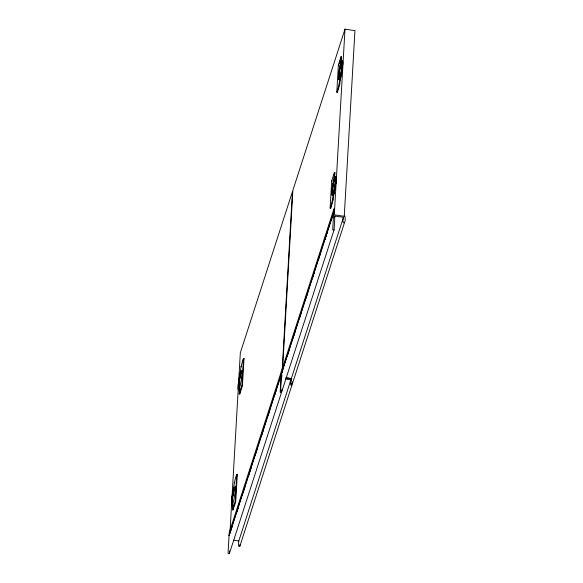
<?xml version="1.0" encoding="UTF-8"?>
<svg xmlns="http://www.w3.org/2000/svg" width="583" height="583" viewBox="0 0 583 583"><rect width="100%" height="100%" fill="white"/><g stroke="black" fill="none" stroke-linecap="round" stroke-linejoin="round"><path stroke-width="0.87" d="M282.077 371.619L281.356 371.509L281.356 374.366L229.061 535.646L228.048 553.172L228.529 553.799L229.403 553.522L281.523 392.352L281.655 390.493M229.061 535.646L229.228 532.68L281.356 371.509M229.935 533.015L238.294 388.118M238.396 386.303L240.327 352.795L292.455 191.625L282.165 370.03M229.578 550.811L229.403 553.522M232.53 509.812L232.857 504.106L232.063 505.898L231.502 505.366A9.765 1.202 -81.5 0 1 231.866 497.744C233.703 489.939 233.776 481.915 236.756 474.416L237.31 474.496L235.743 501.671L233.083 509.892L232.53 509.812L235.189 501.584L236.756 474.416M239.54 388.183L238.746 389.983L238.185 389.444A9.765 1.202 -81.5 0 1 238.549 381.821C240.385 374.016 240.458 365.993 243.439 358.494L243.993 358.581L242.426 385.749L239.766 393.97L239.212 393.889L239.54 388.183L240.094 388.271M233.083 509.892L233.178 508.259M239.766 393.97L239.912 391.528M238.666 386.544A9.765 1.202 -81.5 0 1 239.103 381.909L241.1 370.875M239.212 393.889L241.872 385.669L243.439 358.494M285.772 379.023L290.917 379.795L238.797 540.973C238.964 541.818 237.259 547.641 239.861 546.191L291.988 385.013L292.119 383.155M239.992 544.333L239.861 546.191M281.181 374.475L280.175 391.995L280.656 392.621L281.523 392.352M334.62 209.144L333.899 209.035L333.899 211.891L281.604 373.171L280.591 390.697L281.072 391.324L281.946 391.047L334.066 229.877L334.89 216.031L343.46 217.321C341.441 225.446 346.586 224.193 344.91 216.395L344.269 215.848M281.604 373.171L281.778 370.205L333.899 209.035M281.749 377.274L281.902 374.563M282.638 367.829L292.87 190.328L344.998 29.15L354.952 30.644L344.247 216.3L334.292 214.799L344.998 29.15M282.077 389.196L281.946 391.047M290.917 379.795C291.085 380.648 289.379 386.471 291.988 385.013M343.46 217.321L291.34 378.498C291.507 379.344 289.802 385.166 292.411 383.716L344.531 222.538M292.535 381.858L292.411 383.716M333.265 195.298A9.867 1.217 -81.5 0 0 335.691 183.725A9.867 1.217 -81.5 0 0 335.385 176.634L335.932 177.166A9.765 1.202 -81.5 0 1 335.568 184.789C333.731 192.594 333.665 200.618 330.678 208.116L330.124 208.029L331.691 180.861L334.351 172.641L334.904 172.721L334.576 178.427L334.955 177.356M342.061 60.712L342.615 61.251A9.765 1.202 -81.5 0 1 342.257 68.867C340.414 76.672 340.348 84.703 337.36 92.194L336.806 92.114L338.373 64.946L341.033 56.719L341.587 56.806L341.259 62.505L340.705 62.425L341.033 56.719M330.678 208.116L330.838 205.398M337.36 92.194L337.47 90.387M330.124 208.029C333.112 200.537 333.177 192.507 335.021 184.709A9.765 1.202 -81.5 0 0 335.378 177.086L334.824 176.547L334.023 178.34L334.351 172.641M336.806 92.114C339.794 84.615 339.867 76.592 341.704 68.787A9.765 1.202 -81.5 0 0 342.061 61.164L341.507 60.632L340.705 62.425M333.731 212.001L332.718 229.527L333.199 230.147L334.066 229.877M243.461 360.228L243.993 358.581M339.459 63.379L340.793 59.269M236.246 477.79L237.31 474.496M334.372 174.368L334.904 172.721M229.075 535.376L281.203 374.206M281.618 372.901L333.746 211.731M230.074 532.935L232.034 526.872M236.523 513.011L238.483 506.94M242.965 493.08L244.926 487.009M248.569 475.75L251.375 467.085M255.019 455.819L257.256 448.888M261.461 435.887L263.705 428.957M267.903 415.956L269.871 409.893M274.353 396.025L276.313 389.961M280.795 376.093L281.356 374.366M281.778 373.062L282.901 369.6M287.106 356.599L289.343 349.669M292.987 338.402L295.508 330.605M299.436 318.471L301.396 312.408M305.878 298.54L307.839 292.477M312.32 278.608L314.288 272.545M318.486 259.552L320.73 252.614M324.935 239.62L327.18 232.683M331.377 219.689L333.899 211.891M334.329 217.765L334.89 216.031M341.259 62.505L341.638 61.434M239.715 389.342L238.964 390.129L238.739 389.524A9.765 1.202 -81.5 0 1 238.636 388.307M338.373 64.946L338.927 65.026M339.794 78.188L340.348 78.268M339.466 83.886L340.02 83.974M331.691 180.861L332.244 180.949M333.112 194.103L333.665 194.19M332.784 199.809L333.338 199.889M240.779 366.722L241.333 366.802M291.835 378.338L291.704 378.775L285.896 377.901M286.195 377.726L291.34 378.498M240.451 372.42L241.005 372.508M241.872 385.669L242.426 385.749M234.096 482.644L234.65 482.724M233.768 488.343L234.322 488.423L232.42 497.824A9.765 1.202 -81.5 0 0 232.056 505.446M235.189 501.584L235.743 501.671M233.652 540.201L238.797 540.973M332.718 195.538L332.339 194.197A9.211 1.137 -81.5 0 1 332.988 186.101L333.389 183.718A9.496 1.166 -81.5 0 1 335.524 177.079L335.91 178.413A9.211 1.137 -81.5 0 1 335.582 184.119A9.59 1.181 -81.5 0 0 335.334 176.926M242.2 371.524L241.96 371.152A9.496 1.166 -81.5 0 0 239.817 377.799L239.416 380.182A9.211 1.137 -81.5 0 0 238.768 388.285L239.147 389.619A9.496 1.166 -81.5 0 0 239.489 389.357M342.593 62.498L342.214 61.157A9.496 1.166 -81.5 0 0 340.071 67.796L339.67 70.179A9.211 1.137 -81.5 0 0 339.022 78.282L339.401 79.623A9.496 1.166 -81.5 0 0 339.743 79.354M232.216 505.17L232.085 504.2A9.211 1.137 -81.5 0 1 232.734 496.097L233.134 493.721A9.496 1.166 -81.5 0 1 235.27 487.075M242.083 370.963A9.59 1.181 -81.5 0 1 242.295 371.56M239.343 389.772A9.59 1.181 -81.5 0 1 238.804 389.218M238.709 388.023A9.59 1.181 -81.5 0 1 239.73 378.105A9.59 1.181 -81.5 0 1 241.763 371.007M232.121 505.14A9.59 1.181 -81.5 0 1 232.646 496.483A9.59 1.181 -81.5 0 1 234.679 487.614M235.08 486.929A9.59 1.181 -81.5 0 1 235.394 486.878M232.063 505.352A9.867 1.217 -81.5 0 1 234.257 488.605M239.7 389.386A9.867 1.217 -81.5 0 1 238.753 389.429M238.695 386.376A9.867 1.217 -81.5 0 1 241.406 371.393M342.491 65.952A9.211 1.137 -81.5 0 1 341.937 70.594L341.536 72.977A9.496 1.166 -81.5 0 1 340.159 78.486M342.017 61.004A9.59 1.181 -81.5 0 1 342.644 62.753M342.461 66.593A9.59 1.181 -81.5 0 1 340.45 77.809M339.277 79.813A9.59 1.181 -81.5 0 1 339.058 79.215M338.963 78.02A9.59 1.181 -81.5 0 1 341.616 61.689M333.469 194.409A9.496 1.166 -81.5 0 0 334.853 188.899L335.254 186.516A9.211 1.137 -81.5 0 0 335.487 184.906A9.59 1.181 -81.5 0 1 333.308 195.006M332.594 195.735A9.59 1.181 -81.5 0 1 332.733 187.719A9.59 1.181 -81.5 0 1 334.934 177.611M332.23 194.088A9.867 1.217 -81.5 0 1 334.977 177.312M342.068 60.719A9.867 1.217 -81.5 0 1 342.498 66.593A9.867 1.217 -81.5 0 1 340.421 78.093M338.912 78.166A9.867 1.217 -81.5 0 1 338.949 76.38M338.993 75.688A9.867 1.217 -81.5 0 1 341.66 61.39M239.263 377.718L238.862 380.094A9.211 1.137 -81.5 0 0 238.214 388.198L238.593 389.539A9.496 1.166 -81.5 0 0 240.728 382.893L241.136 380.51A9.211 1.137 -81.5 0 0 241.785 372.413L241.406 371.072A9.496 1.166 -81.5 0 0 239.263 377.718M232.581 493.633L232.18 496.016A9.211 1.137 -81.5 0 0 231.531 504.12L231.91 505.454A9.496 1.166 -81.5 0 0 234.045 498.815L234.446 496.432A9.211 1.137 -81.5 0 0 235.102 488.328L234.723 486.994A9.496 1.166 -81.5 0 0 232.581 493.633M339.517 67.715L339.117 70.098A9.211 1.137 -81.5 0 0 338.468 78.195L338.847 79.536A9.496 1.166 -81.5 0 0 340.982 72.897L341.39 70.514A9.211 1.137 -81.5 0 0 342.039 62.41L341.66 61.069A9.496 1.166 -81.5 0 0 339.517 67.715M332.835 183.63L332.434 186.013A9.211 1.137 -81.5 0 0 331.785 194.117L332.164 195.458A9.496 1.166 -81.5 0 0 334.299 188.812L334.7 186.429A9.211 1.137 -81.5 0 0 335.356 178.332L334.977 176.992A9.496 1.166 -81.5 0 0 332.835 183.63M233.032 505.264L232.282 506.044A9.867 1.217 -81.5 0 0 233.011 505.301"/></g></svg>
